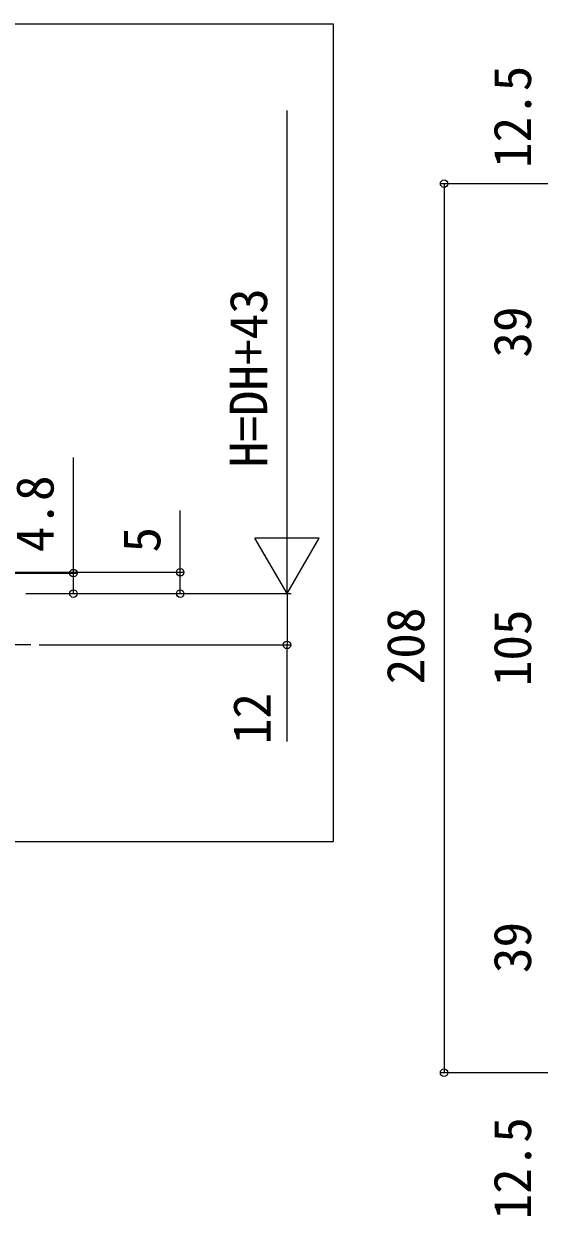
# Model space of a CAD drawing. Units: millimetres, scale not verified. Extents: x -700 to 700, y -1078 to 1074.
# Drawn here: x -321.4 to -200.7, y -81.6 to 197.4 of the extents above; entities that cross this region are included whole.
import ezdxf
from ezdxf.enums import TextEntityAlignment as Align

# ---------------------------------------------------------------- set-up
doc = ezdxf.new("R2010")
doc.units = ezdxf.units.MM
doc.header["$LTSCALE"] = 6
for name, color, linetype in [('0-4_YKK_12', 2, 'Continuous'), ('0-7_YKK_D', 6, 'Continuous'), ('0-9_YSS_K', 3, 'Continuous')]:
    doc.layers.add(name, color=color, linetype=linetype)
doc.styles.add('ＭＳ ゴシック', font='')
doc.styles.get('ＭＳ ゴシック').set_extended_font_data('MS Gothic')

msp = doc.modelspace()

# ---------------------------------------------------------------- linework, layer by layer
at = {"layer": '0-4_YKK_12'}
msp.add_lwpolyline([(-601.231, 197.368), (-248.955, 197.368), (-248.955, 6.012), (-601.231, 6.012)], close=True, dxfattribs=at)
at = {"layer": '0-7_YKK_D'}
for p, q in [((-259.748, 79.066), (-259.748, 177.102)), ((-119.257, 159.975), (-223.978, 159.975)), ((-222.978, 159.975), (-222.978, -48.025)), ((-259.748, 64.066), (-259.748, 90.046)), ((-259.748, 64.066), (-267.248, 77.056)), ((-252.248, 77.056), (-267.248, 77.056)), ((-259.748, 64.066), (-252.248, 77.056)), ((-333.748, 69.065), (-283.748, 69.065)), ((-333.748, 68.866), (-308.748, 68.866)), ((-320.852, 64.066), (-283.748, 64.066)), ((-320.852, 64.066), (-258.748, 64.066)), ((-320.852, 64.066), (-308.748, 64.066)), ((-320.852, 64.066), (-258.748, 64.066)), ((-259.748, 64.066), (-259.748, 52.065)), ((-317.749, 52.065), (-258.748, 52.065)), ((-259.748, 29.479), (-259.748, 52.065)), ((-119.257, -48.025), (-223.978, -48.025))]:
    msp.add_line(p, q, dxfattribs=at)
for points in [[(-309.748, 64.066), (-309.748, 68.866), (-309.748, 95.934)], [(-284.748, 64.066), (-284.748, 69.065), (-284.748, 83.519)]]:
    msp.add_lwpolyline(points, dxfattribs=at)
for centre in [(-222.978, 159.975), (-309.748, 68.866), (-284.748, 69.065), (-309.748, 64.066), (-284.748, 64.066), (-259.748, 52.065), (-222.978, -48.025)]:
    msp.add_circle(centre, 0.875, dxfattribs=at)
at = {"layer": '0-9_YSS_K'}
msp.add_line((-319.745, 52.066), (-560.414, 52.066), dxfattribs=at)

# ---------------------------------------------------------------- texts
at = {"layer": '0-7_YKK_D', "style": 'ＭＳ ゴシック'}
for s, p in [('12.5', (-199.978, 163.634)), ('H=DH+43', (-261.748, 93.618)), ('39', (-199.978, 119.282)), ('4.8', (-311.748, 73.753)), ('5', (-286.748, 73.678)), ('208', (-224.978, 42.85)), ('105', (-199.978, 42.407)), ('12', (-260.948, 28.838)), ('39', (-199.978, -24.718)), ('12.5', (-199.978, -82.366))]:
    msp.add_text(s, height=8.798, rotation=90, dxfattribs=at).set_placement(p, align=Align.BOTTOM_LEFT)

doc.saveas('drawing.dxf')
